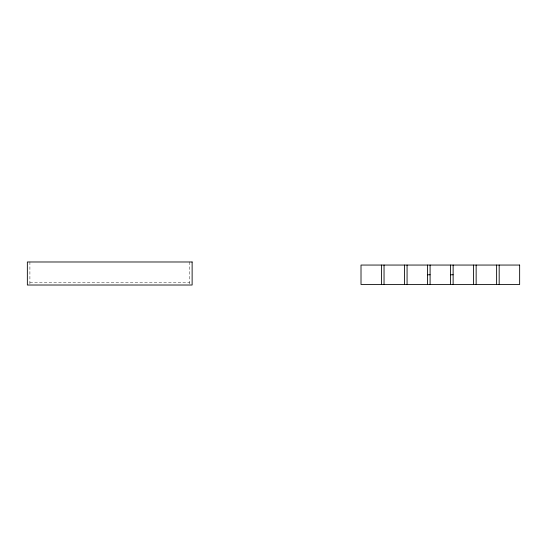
<?xml version="1.0" encoding="UTF-8"?>
<svg xmlns="http://www.w3.org/2000/svg" width="547" height="547" viewBox="0 0 547 547"><rect width="100%" height="100%" fill="white"/><g stroke="black" fill="none" stroke-linecap="round" stroke-linejoin="round"><path stroke-width="0.41" stroke-dasharray="2.73 2.05" d="M29.907 282.457L189.57 282.457M189.57 261.986L189.57 284.16M29.907 261.986L29.907 284.16"/><path stroke-width="0.82" d="M427.535 274.779L430.099 274.779M450.564 274.779L453.128 274.779M499.179 265.056L499.179 284.502M496.621 265.056L496.621 284.502M476.15 265.056L476.15 284.502M473.593 265.056L473.593 284.502M453.128 265.056L453.128 284.502M450.564 265.056L450.564 284.502M430.099 265.056L430.099 284.502M427.535 265.056L427.535 284.502M407.071 265.056L407.071 284.502M404.513 265.056L404.513 284.502M384.042 265.056L384.042 284.502M381.485 265.056L381.485 284.502M192.127 261.986L27.35 261.986L27.35 285.014L192.127 285.014L192.127 261.986M519.65 265.056L361.013 265.056L361.013 284.502L519.65 284.502L519.65 265.056"/></g></svg>
